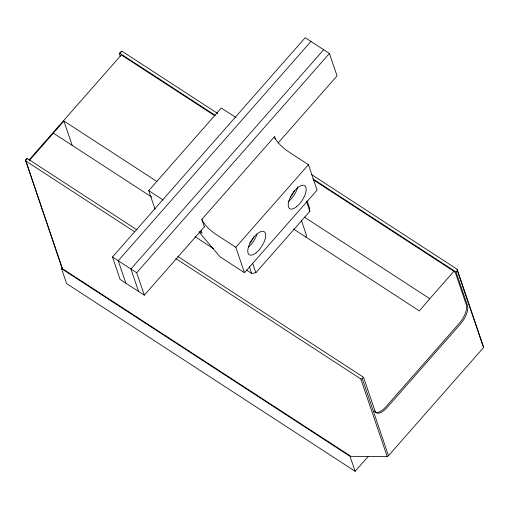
<?xml version="1.0" encoding="UTF-8"?>
<svg xmlns="http://www.w3.org/2000/svg" width="509" height="509" viewBox="0 0 509 509"><rect width="100%" height="100%" fill="white"/><g stroke="black" fill="none" stroke-linecap="round" stroke-linejoin="round"><path stroke-width="0.76" d="M137.207 230.023L27.378 158.573L26.742 158.573L25.495 159.985L62.104 268.447L350.943 456.35L387.184 456.471L388.501 455.695L483.505 347.596L483.55 346.82L457.152 269.267L311.438 174.472M62.104 268.447L62.13 268.052M120.283 56.314L119.252 53.305L121.816 51.11L217.629 113.443M27.378 158.573L25.45 160.768L134.567 231.754M119.252 53.305L119.889 53.305L121.816 51.11M28.975 159.998L120.964 55.328A3.048 0.878 41.3 0 1 121.836 55.271L214.995 115.874M156.988 181.548L64.013 121.059L53.286 133.078L151.701 197.066M29.325 160.539L53.413 133.123M368.23 456.408L355.136 471.302L66.634 283.615L61.544 268.663L62.594 267.467M155.092 209.32L148.73 190.627L221.332 108.023L235.928 117.515M204.548 226.651L144.314 295.182L120.111 279.435L112.476 257L305.209 37.698L329.418 53.445L337.053 75.879L278.029 143.035M310.954 41.433L118.215 260.742L125.85 283.169M323.673 49.71L130.934 269.013L138.575 291.447M144.314 295.182L136.679 272.748L329.418 53.445M204.383 226.836L201.838 219.354L274.44 136.749A15.251 4.409 41.3 0 0 288.527 151.733L308.435 164.687L317.088 190.112L244.492 272.716L219.983 256.778L199.064 232.059M244.492 272.716L235.832 247.291L308.435 164.687M246.305 269.98L251.624 273.441L255.862 272.748L309.828 211.343L309.447 207.647L307.156 200.915M305.623 237.016L306.647 235.845L301.538 220.83M304.28 217.05L429.793 298.707L453.888 271.291L313.48 179.951M175.815 258.591L360.779 378.925L362.281 378.677L363.528 377.258L177.813 256.441M363.528 377.258L374.98 410.909A15.251 6.553 -57 0 0 387.164 407.423L460.403 324.087A15.251 6.553 -57 0 0 467.491 305.642L456.039 271.991L457.286 270.578L457.152 269.267M119.889 53.305L215.078 115.231M312.927 178.888L456.039 271.991M293.68 229.114L419.359 310.916L429.793 298.707M148.73 190.627L163.332 200.126M235.832 247.291L215.924 234.344A15.251 4.409 41.3 0 1 201.838 219.354M199.573 231.582L202.086 233.217L201.106 230.322M195.1 236.666L213.716 248.78M112.476 257L136.679 272.748M61.544 268.663L350.039 456.35L355.136 471.302M457.286 270.578L483.505 347.596M306.52 201.621L309.828 211.343M362.281 378.677L388.501 455.695M360.779 378.925L387.184 456.471M274.44 136.749L275.204 138.995M252.553 263.026L255.862 272.748M249.334 266.71L251.624 273.441M63.886 121.015L72.24 145.555M25.495 159.985L61.716 266.385M297.784 186.733A13.724 5.898 -57 0 1 288.145 201.742M294.406 190.557A9.455 4.066 -57 0 1 290.194 197.11M256.988 234.038A13.724 5.898 -57 0 1 248.685 246.967M253.927 236.615A9.455 4.066 -57 0 1 249.722 243.168M453.888 271.291A3.048 0.878 41.3 0 1 455.65 273.486L466.339 304.891A15.251 6.553 -57 0 1 459.252 323.336L386.007 406.672A15.251 6.553 -57 0 1 374.134 410.865M296.734 206.603A13.724 5.898 -57 0 0 305.203 186.103A13.724 5.898 -57 0 0 289.685 198.809A13.724 5.898 -57 0 0 296.734 206.603M256.256 252.655A13.724 5.898 -57 0 0 264.731 232.161A13.724 5.898 -57 0 0 249.213 244.861A13.724 5.898 -57 0 0 256.256 252.655"/></g></svg>
